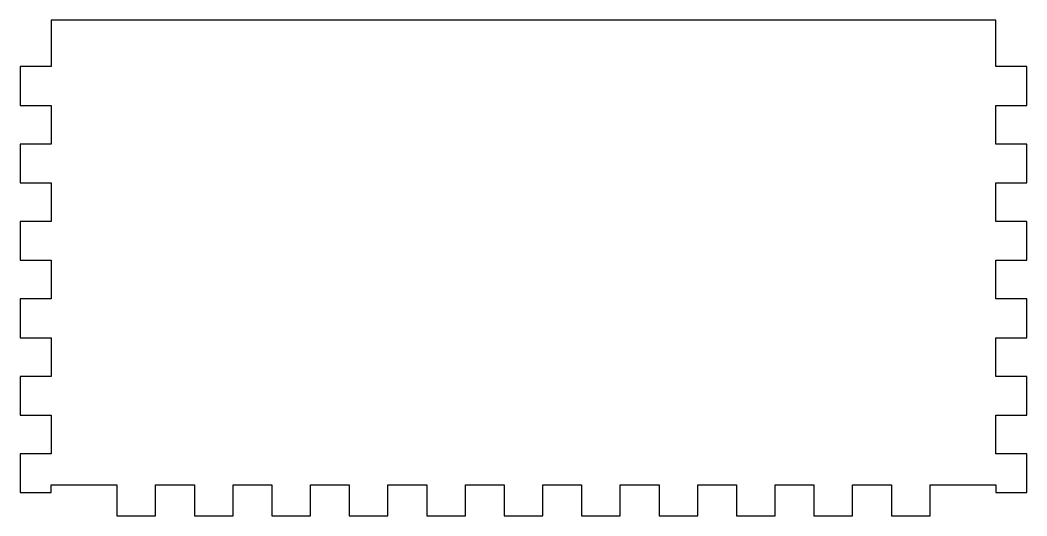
# Model space of a CAD drawing. Header units: millimetres. Extents: x -126 to 4, y 0 to 64.
import ezdxf

# ---------------------------------------------------------------- set-up
doc = ezdxf.new("R2010")
doc.units = ezdxf.units.MM

msp = doc.modelspace()

# ---------------------------------------------------------------- linework, layer by layer
msp.add_lwpolyline([(-8.5, 0), (-8.5, 4), (0, 4), (0, 3), (4, 3), (4, 8), (0, 8), (0, 13), (4, 13), (4, 18), (0, 18), (0, 23), (4, 23), (4, 28), (0, 28), (0, 33), (4, 33), (4, 38), (0, 38), (0, 43), (4, 43), (4, 48), (0, 48), (0, 53), (4, 53), (4, 58), (0, 58), (0, 64), (-122, 64), (-122, 58), (-126, 58), (-126, 53), (-122, 53), (-122, 48), (-126, 48), (-126, 43), (-122, 43), (-122, 38), (-126, 38), (-126, 33), (-122, 33), (-122, 28), (-126, 28), (-126, 23), (-122, 23), (-122, 18), (-126, 18), (-126, 13), (-122, 13), (-122, 8), (-126, 8), (-126, 3), (-122, 3), (-122, 4), (-113.5, 4), (-113.5, 0), (-108.5, 0), (-108.5, 4), (-103.5, 4), (-103.5, 0), (-98.5, 0), (-98.5, 4), (-93.5, 4), (-93.5, 0), (-88.5, 0), (-88.5, 4), (-83.5, 4), (-83.5, 0), (-78.5, 0), (-78.5, 4), (-73.5, 4), (-73.5, 0), (-68.5, 0), (-68.5, 4), (-63.5, 4), (-63.5, 0), (-58.5, 0), (-58.5, 4), (-53.5, 4), (-53.5, 0), (-48.5, 0), (-48.5, 4), (-43.5, 4), (-43.5, 0), (-38.5, 0), (-38.5, 4), (-33.5, 4), (-33.5, 0), (-28.5, 0), (-28.5, 4), (-23.5, 4), (-23.5, 0), (-18.5, 0), (-18.5, 4), (-13.5, 4), (-13.5, 0)], close=True)

doc.saveas('drawing.dxf')
